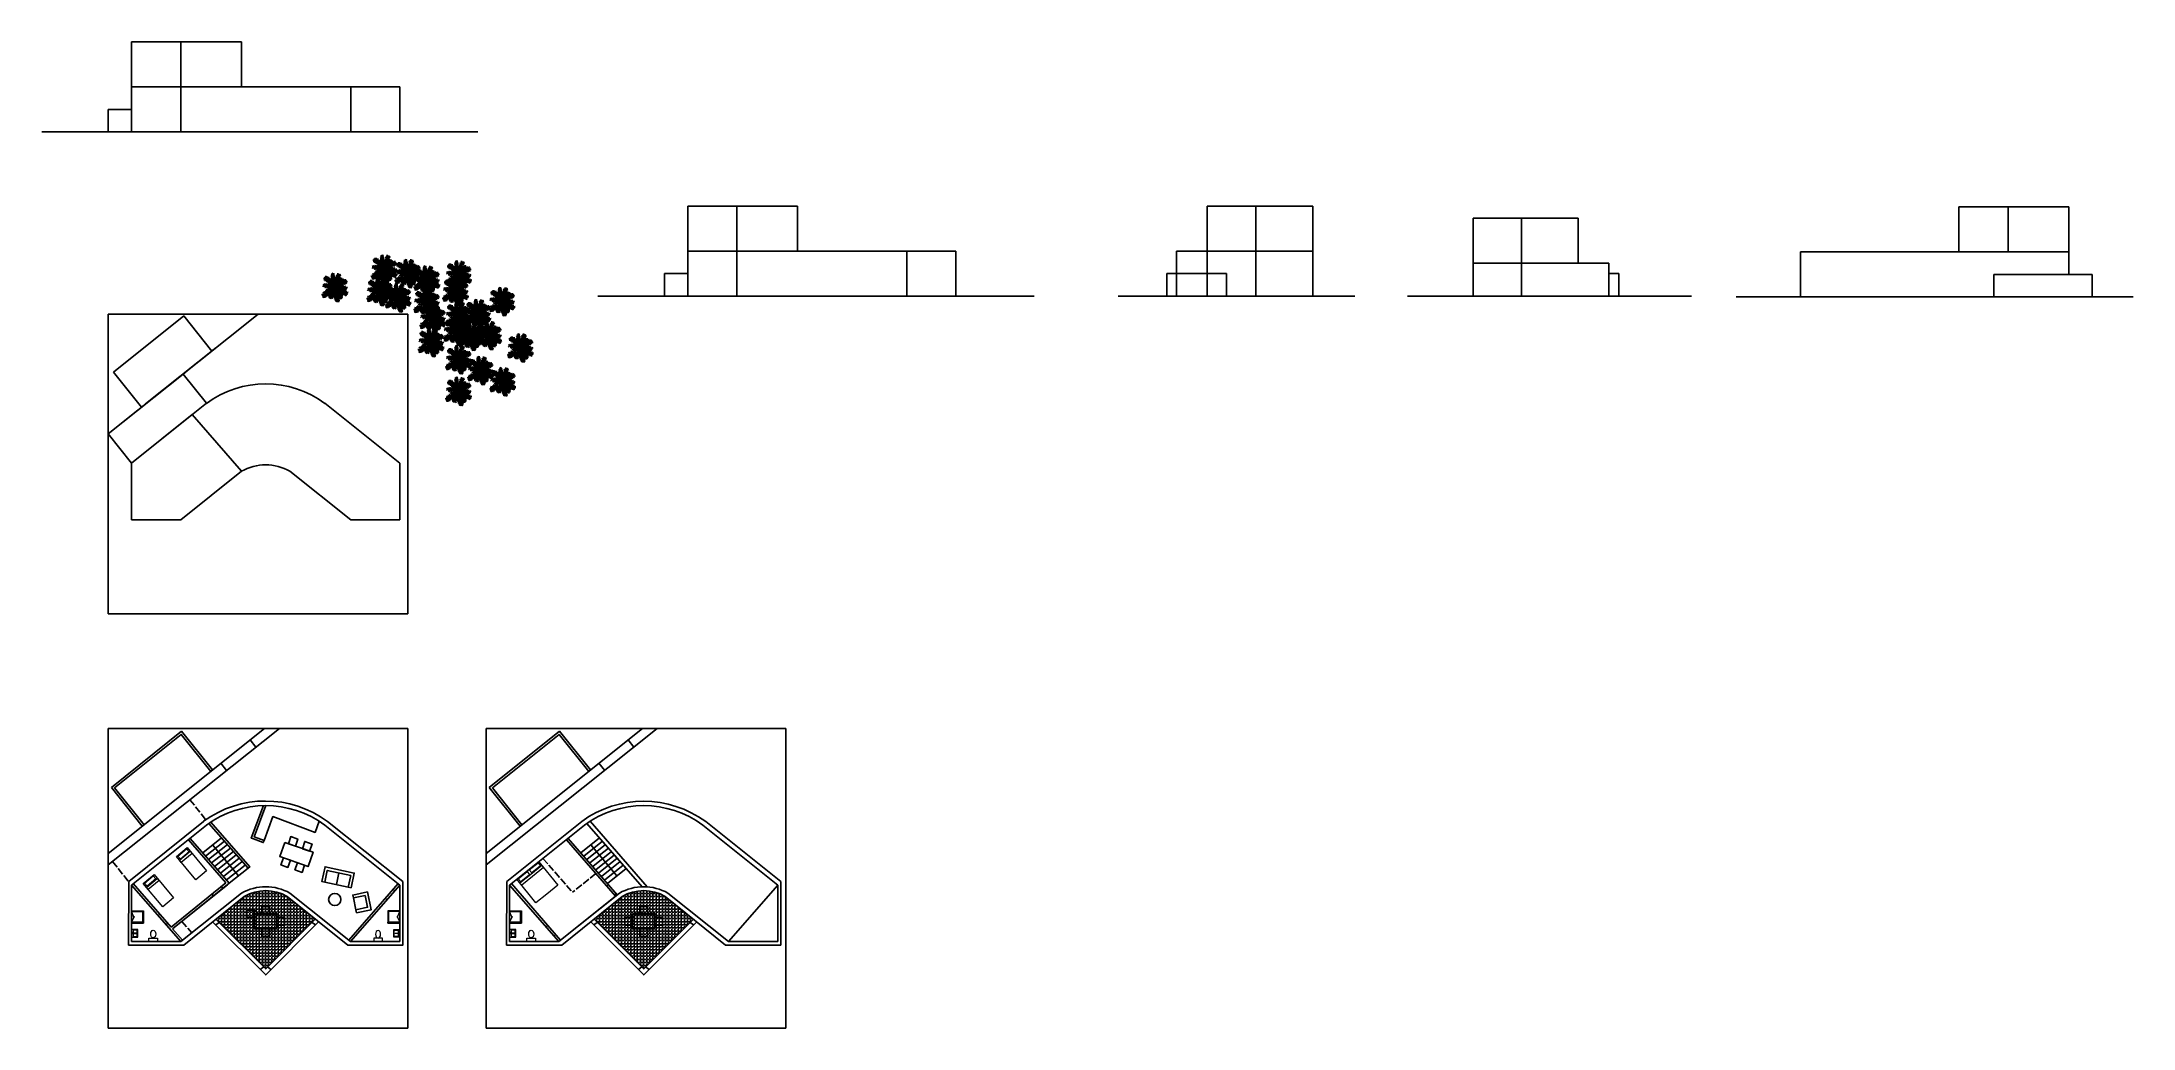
# Model space of a CAD drawing. Header units: millimetres. Extents: x 1056 to 15011, y -2521 to 4060.
import ezdxf

# ---------------------------------------------------------------- set-up
doc = ezdxf.new("R2010")
doc.units = ezdxf.units.MM
doc.linetypes.add('ACAD_ISO02W100', pattern=[15, 12, -3])

# ---------------------------------------------------------------- blocks, each defined once
blk = doc.blocks.new('JEF', base_point=(7.91, 19.88))
for p, q in [((7.12, 24.28), (6.51, 24.47)), ((7.23, 23.83), (6.56, 24.37)), ((7.22, 24.43), (6.62, 23.81)), ((7.27, 24.18), (6.9, 24.98)), ((7.23, 23.72), (6.91, 24.53)), ((7.12, 24.08), (7.77, 24.29)), ((7.17, 24.08), (7.61, 24.74)), ((7.18, 23.67), (7.21, 24.68)), ((7.22, 24.33), (7.63, 23.68)), ((7.32, 24.33), (7.36, 24.94)), ((8.86, 22.69), (8.68, 24.25)), ((9.19, 24.01), (8.68, 24.2)), ((9.12, 24.87), (8.86, 22.69)), ((8.93, 24.61), (9.34, 23.91)), ((9.19, 23.76), (9.12, 24.87)), ((9.34, 24.01), (9.28, 24.62)), ((9.29, 24.11), (9.78, 24.53)), ((9.29, 23.91), (10.19, 24.38)), ((9.34, 24.06), (9.88, 24.58)), ((3.93, 16.56), (2.82, 16.69)), ((3.63, 16.15), (3.07, 16.39)), ((3.58, 16.15), (3.08, 16.14)), ((4.17, 16.87), (3.16, 17)), ((3.88, 16.26), (3.17, 16.7)), ((4.62, 17.18), (3.26, 17.56)), ((3.81, 20.24), (3.27, 19.67)), ((7.65, 19.75), (3.29, 15.79)), ((3.31, 20.18), (4.47, 20.1)), ((3.93, 16.21), (3.37, 16.85)), ((3.63, 16.2), (3.39, 15.44)), ((3.92, 20.09), (3.5, 20.79)), ((4.47, 22.82), (3.51, 22.85)), ((3.58, 16.15), (3.77, 16.71)), ((4.14, 16.21), (3.63, 16.15)), ((3.63, 16.2), (3.85, 15.5)), ((5.09, 22.38), (3.67, 22.35)), ((3.81, 23.21), (4.62, 22.92)), ((4.67, 20.15), (3.81, 20.24)), ((4.52, 20.1), (3.82, 19.83)), ((3.83, 16.21), (4.22, 17.07)), ((3.83, 16.21), (4.74, 16.47)), ((4.57, 20.25), (3.85, 20.74)), ((3.86, 17.72), (5.07, 17.64)), ((4.42, 22.87), (3.92, 22.61)), ((4.87, 20.1), (3.98, 19.38)), ((4.18, 16.61), (4, 15.45)), ((5.39, 22.18), (4.08, 21.96)), ((4.08, 19.49), (4.72, 20.1)), ((4.42, 22.92), (4.11, 23.52)), ((4.62, 20.15), (4.16, 20.55)), ((4.37, 22.92), (4.23, 22.31)), ((5.32, 17.89), (4.25, 18.18)), ((5.13, 20.11), (4.26, 20.75)), ((4.62, 20.05), (4.26, 20.75)), ((5.38, 20.11), (4.39, 19.19)), ((4.77, 20.25), (4.41, 20.8)), ((4.42, 22.92), (4.78, 22.37)), ((4.47, 22.82), (4.51, 23.83)), ((4.47, 22.92), (4.97, 23.03)), ((4.47, 22.87), (4.93, 22.68)), ((6.41, 21.39), (4.47, 22.77)), ((4.48, 16.92), (4.5, 15.61)), ((4.54, 21.71), (5.9, 21.74)), ((4.62, 22.92), (4.58, 22.32)), ((4.62, 22.92), (5.27, 23.14)), ((4.62, 20.15), (4.91, 20.91)), ((7.75, 19.85), (4.62, 20.15)), ((4.63, 19.85), (4.73, 19.55)), ((5.86, 18.26), (4.64, 18.79)), ((4.67, 20.2), (5.22, 20.26)), ((4.67, 20.15), (4.69, 19.35)), ((4.71, 20.81), (5.63, 20.12)), ((4.72, 22.92), (5.23, 22.63)), ((4.72, 20.1), (5.07, 20.66)), ((4.72, 20.2), (5.13, 19.71)), ((4.83, 22.62), (4.81, 23.78)), ((4.82, 17.33), (4.9, 15.97)), ((5.58, 20.07), (4.99, 19.2)), ((6.21, 18.57), (5.04, 19.1)), ((6.36, 21.29), (5.1, 21.42)), ((5.3, 16.18), (5.12, 17.64)), ((5.14, 22.33), (5.17, 23.54)), ((6.14, 19.87), (5.21, 20.92)), ((5.36, 21.07), (6.72, 21.04)), ((6.89, 17.22), (5.39, 16.28)), ((6.7, 16.71), (5.45, 15.93)), ((5.49, 22.03), (5.52, 23.54)), ((6.55, 16.35), (5.51, 15.53)), ((5.52, 18), (5.64, 16.69)), ((6.13, 20.03), (5.6, 19.16)), ((5.66, 20.98), (6.54, 19.98)), ((6.71, 19.03), (5.69, 19.31)), ((5.79, 16.9), (7.08, 17.72)), ((6.49, 19.88), (5.9, 19.06)), ((5.92, 20.63), (7.34, 20.5)), ((6, 21.74), (5.93, 23.05)), ((6.14, 17.05), (5.96, 18.31)), ((6.46, 15.65), (6, 16.34)), ((7.28, 18.23), (6.13, 17.56)), ((6.99, 19.89), (6.32, 20.73)), ((7.3, 22.47), (6.33, 23.1)), ((6.89, 19.89), (6.35, 19.02)), ((7.06, 19.29), (6.35, 19.53)), ((6.36, 21.39), (6.39, 22.75)), ((7.19, 22.82), (6.37, 23.56)), ((6.41, 15.7), (6.4, 16.35)), ((7.85, 19.96), (6.41, 21.39)), ((6.41, 15.7), (7.85, 19.96)), ((7.42, 18.74), (6.42, 18.02)), ((6.46, 15.75), (7.16, 16.37)), ((6.47, 24.06), (7.19, 23.17)), ((7.46, 22.01), (6.54, 22.55)), ((7.42, 21.66), (6.55, 22.2)), ((7.6, 19.8), (6.59, 19.78)), ((6.65, 16.66), (7.22, 15.56)), ((6.66, 18.98), (6.73, 17.72)), ((7.52, 21.26), (6.71, 21.75)), ((7.25, 19.94), (6.71, 18.88)), ((7.46, 19.14), (6.72, 18.52)), ((6.78, 20.59), (7.5, 19.9)), ((6.82, 21.05), (6.9, 22.41)), ((6.85, 16.91), (7.32, 15.91)), ((7.53, 20.81), (6.87, 21.25)), ((6.98, 17.92), (7.06, 19.29)), ((7.18, 23.72), (7.04, 23.22)), ((7.41, 16.27), (7.04, 17.57)), ((7.18, 23.62), (7.62, 24.18)), ((7.8, 19.9), (7.18, 23.72)), ((7.18, 20.65), (7.26, 21.81)), ((7.18, 17.78), (7.66, 16.63)), ((7.25, 22.77), (7.68, 24.03)), ((7.74, 23.38), (7.3, 22.36)), ((7.3, 19.54), (7.32, 18.48)), ((7.98, 18.29), (7.34, 17.33)), ((7.38, 18.23), (7.65, 17.18)), ((7.4, 22.37), (7.84, 23.18)), ((7.9, 22.98), (7.41, 21.76)), ((7.99, 17.69), (7.45, 16.72)), ((8.2, 17.34), (7.46, 16.17)), ((7.47, 18.64), (7.79, 17.59)), ((8.26, 16.84), (7.47, 15.61)), ((7.5, 19.8), (7.62, 18.94)), ((7.53, 21.11), (7.96, 22.17)), ((7.92, 18.95), (7.53, 18.03)), ((7.54, 20.35), (7.57, 21.41)), ((7.57, 21.66), (7.96, 22.43)), ((7.63, 24.03), (7.74, 23.38)), ((7.68, 24.03), (7.63, 24.03)), ((7.64, 20.46), (8.07, 21.52)), ((7.68, 15.22), (8.37, 16.39)), ((7.7, 19.65), (12.15, 21.69)), ((7.72, 21.67), (7.84, 20.31)), ((7.75, 19.9), (10.48, 22.42)), ((7.75, 19.7), (7.86, 19.1)), ((7.8, 20.16), (9.24, 24.06)), ((7.8, 19.8), (11.85, 19.02)), ((7.8, 19.75), (10.09, 15.86)), ((12.49, 16.96), (7.85, 19.75)), ((8.04, 20.82), (7.86, 22.22)), ((7.86, 19.15), (8.95, 14.48)), ((7.86, 19.1), (7.86, 19.15)), ((7.89, 20.26), (8.59, 20.77)), ((8.18, 21.37), (7.91, 21.97)), ((8.02, 18.65), (8.9, 17.81)), ((8.03, 20.97), (9.13, 21.54)), ((8.09, 18.04), (8.91, 17.15)), ((8.62, 22.14), (8.15, 22.93)), ((8.15, 22.73), (8.43, 21.53)), ((8.2, 20.01), (9.32, 19.68)), ((8.21, 19.61), (8.9, 20.18)), ((8.24, 20.42), (8.48, 21.38)), ((8.24, 20.52), (9.45, 20.54)), ((9.17, 16.5), (8.25, 17.34)), ((8.27, 19.11), (8.34, 18.15)), ((8.31, 16.69), (9.28, 15.8)), ((8.36, 19.51), (9.46, 20.24)), ((8.38, 21.48), (9.33, 22)), ((8.52, 22.08), (8.44, 23.44)), ((8.44, 17.65), (8.53, 18.41)), ((8.5, 20.07), (9.04, 21.03)), ((8.52, 22.13), (9.37, 22.15)), ((8.53, 24.05), (8.81, 22.79)), ((8.53, 18.51), (9.34, 18.47)), ((8.88, 21.79), (8.59, 20.88)), ((8.69, 18.11), (8.6, 17.25)), ((9.29, 24.01), (8.64, 23.75)), ((8.65, 20.12), (9.92, 19.84)), ((9.62, 22.56), (8.66, 22.44)), ((8.67, 19.31), (9.04, 18.01)), ((8.74, 20.83), (9.8, 21.1)), ((8.74, 18.26), (9.9, 18.18)), ((8.75, 20.22), (9.29, 21.04)), ((9.29, 23.96), (8.79, 23.85)), ((8.82, 19.47), (9.54, 18.67)), ((9.29, 23.91), (8.84, 23.6)), ((8.87, 16.4), (9, 17.61)), ((8.91, 22.9), (10.05, 23.52)), ((8.92, 19.52), (10.01, 20.25)), ((8.95, 17.81), (10.1, 17.88)), ((9.41, 16.96), (9.03, 15.79)), ((9.04, 21.14), (9.17, 22.15)), ((9.08, 19.02), (10.08, 19.04)), ((10.25, 24.08), (9.1, 23.45)), ((9.1, 17.51), (10.26, 17.43)), ((9.14, 24.16), (9.65, 23.41)), ((9.45, 17.97), (9.18, 18.87)), ((9.24, 24.01), (9.5, 23.41)), ((9.24, 21.29), (10.44, 21.66)), ((9.25, 20.53), (9.54, 21.4)), ((9.25, 20.43), (10.57, 20.05)), ((9.29, 23.91), (9.8, 23.92)), ((9.29, 23.86), (9.35, 23.31)), ((9.29, 15.19), (9.62, 16.66)), ((9.66, 22.86), (9.38, 21.54)), ((9.41, 17.11), (10.62, 17.13)), ((9.42, 19.38), (9.89, 18.43)), ((10.52, 20.15), (9.47, 19.33)), ((9.48, 18.77), (10.49, 18.79)), ((9.52, 16.96), (10.73, 16.78)), ((9.55, 20.59), (10.09, 21.71)), ((9.62, 22.56), (9.62, 22.56)), ((9.68, 21.75), (11.19, 22.18)), ((9.7, 17.87), (9.69, 18.53)), ((9.72, 16.51), (11.04, 16.43)), ((9.73, 21.85), (9.96, 22.97)), ((9.79, 18.43), (10.85, 18.5)), ((9.85, 20.65), (10.92, 20.26)), ((10.48, 22.47), (9.87, 22.51)), ((9.87, 19.44), (10.25, 18.18)), ((10.43, 22.47), (9.88, 22.06)), ((10.94, 16.08), (9.88, 16.36)), ((9.93, 19.39), (11.07, 20.26)), ((10.03, 22.06), (10.26, 23.07)), ((10.11, 17.27), (10.05, 18.28)), ((10.53, 22.47), (10.06, 22.97)), ((10.1, 20.8), (11.27, 20.47)), ((10.43, 22.52), (10.13, 21.91)), ((10.13, 19.34), (10.65, 18.24)), ((10.15, 20.85), (10.69, 21.92)), ((10.44, 15.72), (10.23, 16.47)), ((10.24, 15.61), (10.84, 16.23)), ((10.28, 22.27), (10.67, 23.13)), ((10.38, 22.27), (11.43, 22.59)), ((10.38, 22.47), (10.39, 21.81)), ((10.4, 18.09), (11.61, 18.16)), ((10.5, 21.06), (11.14, 22.18)), ((10.51, 17.99), (10.52, 17.18)), ((10.53, 22.27), (10.52, 23.13)), ((10.53, 19.35), (11.58, 20.07)), ((10.68, 19.25), (11.11, 18.15)), ((11.14, 22.13), (10.75, 21.07)), ((10.88, 16.63), (10.76, 17.89)), ((10.8, 21.02), (12.02, 20.58)), ((11.05, 21.32), (11.58, 22.54)), ((11.06, 17.79), (12.42, 17.92)), ((11.09, 19.26), (11.46, 18.36)), ((11.8, 21.59), (11.15, 21.68)), ((11.19, 19.11), (12.08, 19.98)), ((11.27, 17.7), (11.39, 16.44)), ((11.29, 19.06), (11.85, 18.97)), ((11.35, 21.38), (12.22, 20.99)), ((12, 19.07), (11.35, 18.66)), ((11.44, 22.19), (11.95, 21.64)), ((12.1, 19.17), (11.44, 19.51)), ((11.8, 18.97), (11.44, 19.31)), ((12.1, 21.69), (11.45, 21.73)), ((11.46, 20.83), (11.8, 21.59)), ((11.49, 19.06), (11.91, 18.16)), ((11.67, 17.45), (11.75, 16.24)), ((11.8, 19.02), (11.68, 19.77)), ((11.75, 19.02), (11.71, 18.46)), ((11.75, 21.59), (12.04, 22.65)), ((11.75, 21.59), (12.51, 21.2)), ((11.75, 21.59), (11.96, 20.99)), ((11.75, 18.97), (12.65, 19.13)), ((11.75, 19.12), (11.91, 18.36)), ((12.4, 18.93), (11.75, 19.12)), ((11.8, 19.07), (12.8, 19.54)), ((11.83, 17.41), (13.03, 17.53)), ((11.85, 21.59), (12.22, 20.99)), ((11.85, 18.87), (12.14, 19.63)), ((11.85, 19.07), (12.06, 18.27)), ((12.69, 17.02), (11.89, 16.85)), ((11.9, 19.02), (12.46, 18.53)), ((11.93, 17.26), (12.69, 16.87)), ((11.93, 17.26), (12.3, 16.1)), ((12.64, 16.97), (11.94, 16.4)), ((12, 21.54), (12.71, 21.81)), ((12, 21.64), (12.81, 21.5)), ((12.05, 21.69), (12.45, 22.25)), ((12.1, 21.69), (12.29, 22.25)), ((12.54, 17.01), (12.13, 17.41)), ((12.51, 21.2), (12.17, 20.89)), ((12.29, 17.01), (12.58, 17.62)), ((12.49, 16.96), (12.32, 17.82)), ((12.39, 17.11), (12.99, 17.27)), ((12.39, 17.06), (12.7, 16.66)), ((12.39, 17.01), (12.55, 16.56)), ((3.53, 16.1), (3.6, 15.39)), ((3.63, 16.1), (4.4, 15.66)), ((3.73, 16.1), (4.64, 16.02)), ((6.57, 15.65), (5.8, 16.09)), ((6.46, 15.8), (5.81, 15.64)), ((6.46, 15.65), (6.02, 15.03)), ((6.51, 15.85), (6.73, 15.1)), ((6.56, 15.7), (7.06, 15.96)), ((7.08, 15), (6.61, 16)), ((6.66, 15.8), (6.97, 15.4)), ((8.53, 15.83), (7.84, 14.76)), ((8.1, 14.27), (8.74, 15.39)), ((8.8, 14.73), (8.31, 13.82)), ((9.21, 14.23), (8.5, 14.68)), ((8.5, 14.27), (9.11, 14.08)), ((8.57, 15.99), (9.65, 15.1)), ((8.9, 14.43), (8.77, 13.77)), ((9.81, 14.4), (8.84, 15.19)), ((8.9, 14.48), (9.72, 13.99)), ((8.91, 14.23), (9.5, 14.84)), ((9.01, 14.33), (9.07, 13.78)), ((9.01, 14.13), (9.47, 13.89)), ((9.16, 14.13), (9.1, 14.94)), ((9.11, 14.28), (9.66, 14.44)), ((9.47, 13.89), (9.11, 14.28)), ((9.5, 14.84), (9.21, 14.23)), ((10.24, 15.66), (9.69, 15.75)), ((9.93, 16.06), (9.8, 14.95)), ((10.39, 15.67), (10.05, 15.31)), ((10.09, 15.81), (10.56, 15.06)), ((10.14, 15.81), (11, 15.63)), ((10.14, 15.81), (10.9, 15.52)), ((10.14, 15.66), (10.26, 14.91))]:
    blk.add_line(p, q)
blk = doc.blocks.new('A$C78D24237')
blk.add_blockref('JEF', (0, 0))

msp = doc.modelspace()

# ---------------------------------------------------------------- hatches: boundary and pattern name
h = msp.add_hatch()
h.set_pattern_fill('ANGLE', color=256, scale=3)
h.set_pattern_definition([(0, (-2522.6, -50), (0, 20.955), [15.24, -5.715]), (90, (-2522.6, -50), (-20.955, 1e-15), [15.24, -5.715])])
h.paths.add_polyline_path([(2407, -1643), (2218, -1793), (2550, -2125), (2881, -1793), (2693, -1643, 0.274982)])
h.paths.add_polyline_path([(2525, -1758), (2525, -1708), (2575, -1708), (2575, -1758), (2625, -1758), (2625, -1783), (2675, -1783), (2675, -1833), (2625, -1833), (2625, -1858), (2575, -1858), (2575, -1908), (2525, -1908), (2525, -1858), (2475, -1858), (2475, -1833), (2425, -1833), (2425, -1783), (2475, -1783), (2475, -1758)], flags=16)
h.paths.add_polyline_path([(2475, -1758), (2475, -1858), (2625, -1858), (2625, -1758)], flags=0)
h = msp.add_hatch()
h.set_pattern_fill('ANGLE', color=256, scale=3)
h.set_pattern_definition([(0, (0, -50), (0, 20.955), [15.24, -5.715]), (90, (0, -50), (-20.955, 1e-15), [15.24, -5.715])])
h.paths.add_polyline_path([(4929, -1643), (4741, -1793), (5072, -2125), (5404, -1793), (5215, -1643, 0.274982)])
h.paths.add_polyline_path([(5047, -1758), (5047, -1708), (5097, -1708), (5097, -1758), (5147, -1758), (5147, -1783), (5197, -1783), (5197, -1833), (5147, -1833), (5147, -1858), (5097, -1858), (5097, -1908), (5047, -1908), (5047, -1858), (4997, -1858), (4997, -1833), (4947, -1833), (4947, -1783), (4997, -1783), (4997, -1758)], flags=16)
h.paths.add_polyline_path([(4997, -1758), (4997, -1858), (5147, -1858), (5147, -1758)], flags=0)
h = msp.add_hatch()
h.set_pattern_fill('ANGLE', color=256, scale=3)
h.set_pattern_definition([(0, (-2522.6, -50), (0, 20.955), [15.24, -5.715]), (90, (-2522.6, -50), (-20.955, 1e-15), [15.24, -5.715])])
h.paths.add_polyline_path([(2625, -1858), (2625, -1758), (2475, -1758), (2475, -1858)])
h.paths.add_polyline_path([(2475, -1783), (2425, -1783), (2425, -1833), (2475, -1833)])
h.paths.add_polyline_path([(2575, -1758), (2575, -1708), (2525, -1708), (2525, -1758)])
h.paths.add_polyline_path([(2675, -1783), (2625, -1783), (2625, -1833), (2675, -1833)])
h.paths.add_polyline_path([(2575, -1858), (2525, -1858), (2525, -1908), (2575, -1908)])
h = msp.add_hatch()
h.set_pattern_fill('ANGLE', color=256, scale=3)
h.set_pattern_definition([(0, (0, -50), (0, 20.955), [15.24, -5.715]), (90, (0, -50), (-20.955, 1e-15), [15.24, -5.715])])
h.paths.add_polyline_path([(5147, -1858), (5147, -1758), (4997, -1758), (4997, -1858)])
h.paths.add_polyline_path([(4947, -1833), (4997, -1833), (4997, -1783), (4947, -1783)])
h.paths.add_polyline_path([(5097, -1758), (5097, -1708), (5047, -1708), (5047, -1758)])
h.paths.add_polyline_path([(5197, -1783), (5147, -1783), (5147, -1833), (5197, -1833)])
h.paths.add_polyline_path([(5097, -1858), (5047, -1858), (5047, -1908), (5097, -1908)])

# ---------------------------------------------------------------- linework, layer by layer
for p, q in [((2388, 4060), (1655, 4060)), ((1655, 4060), (1655, 3760)), ((1983, 3460), (1983, 4060)), ((2388, 3760), (2388, 4060)), ((1655, 3460), (1655, 3760)), ((1655, 3760), (3445, 3760)), ((3117, 3460), (3117, 3760)), ((3445, 3760), (3445, 3460)), ((1499, 3460), (1499, 3610)), ((1499, 3610), (1655, 3610)), ((1499, 3460), (1056, 3460)), ((1499, 3460), (3445, 3460)), ((3445, 3460), (3966, 3460)), ((6099, 2964), (5366, 2964)), ((5366, 2964), (5366, 2664)), ((5694, 2364), (5694, 2964)), ((6099, 2664), (6099, 2964)), ((8833, 2664), (8833, 2964)), ((8833, 2964), (9538, 2964)), ((9157, 2364), (9157, 2964)), ((9538, 2964), (9538, 2364)), ((13848, 2659), (13848, 2959)), ((13848, 2959), (14581, 2959)), ((14176, 2959), (14176, 2659)), ((14581, 2959), (14581, 2509)), ((11307, 2884), (10608, 2884)), ((10608, 2884), (10608, 2584)), ((10930, 2884), (10930, 2364)), ((11307, 2584), (11307, 2884)), ((5366, 2364), (5366, 2664)), ((5366, 2664), (7156, 2664)), ((6828, 2364), (6828, 2664)), ((7156, 2664), (7156, 2364)), ((9537, 2664), (8627, 2664)), ((8627, 2664), (8627, 2364)), ((8833, 2664), (8833, 2364)), ((9537, 2364), (9537, 2664)), ((12791, 2359), (12791, 2659)), ((12791, 2659), (14581, 2659)), ((5210, 2364), (5210, 2514)), ((5210, 2514), (5366, 2514)), ((8562, 2364), (8562, 2514)), ((8962, 2514), (8562, 2514)), ((8962, 2364), (8962, 2514)), ((10608, 2364), (10608, 2584)), ((10608, 2584), (11513, 2584)), ((11513, 2584), (11513, 2364)), ((11579, 2514), (11513, 2514)), ((11579, 2364), (11579, 2514)), ((14081, 2359), (14081, 2509)), ((14081, 2509), (14737, 2509)), ((14737, 2509), (14737, 2359)), ((1499, 2244), (3499, 2244)), ((1499, 244), (1499, 2244)), ((1499, 2244), (1499, 1444)), ((1499, 1444), (2499, 2244)), ((3499, 2244), (3499, 244)), ((5210, 2364), (4767, 2364)), ((5210, 2364), (7156, 2364)), ((7156, 2364), (7677, 2364)), ((8238, 2364), (9817, 2364)), ((10169, 2364), (12063, 2364)), ((12361, 2359), (15011, 2359)), ((1534, 1857), (2003, 2232)), ((2003, 2232), (2190, 1997)), ((2217, 2019), (1749, 1644)), ((1499, 1444), (1999, 1844)), ((1722, 1622), (1534, 1857)), ((1999, 1844), (2077, 1907)), ((1999, 1844), (2155, 1649)), ((2155, 1649), (1655, 1249)), ((1655, 1249), (2060, 1573)), ((2060, 1573), (2388, 1195)), ((2945, 1649), (3445, 1249)), ((1499, 1444), (1655, 1249)), ((1655, 1249), (1655, 872)), ((2388, 1195), (1983, 872)), ((2712, 1195), (3117, 872)), ((3445, 1249), (3445, 872)), ((1655, 872), (1983, 872)), ((3445, 872), (3117, 872)), ((3499, 244), (1499, 244)), ((1499, -521), (3499, -521)), ((1499, -2521), (1499, -521)), ((1499, -521), (1499, -1321)), ((1499, -1355), (2541, -521)), ((1499, -1431), (2641, -521)), ((1520, -915), (1988, -540)), ((1988, -540), (2195, -798)), ((3499, -521), (3499, -2521)), ((4021, -521), (6021, -521)), ((4021, -2521), (4021, -521)), ((4021, -521), (4021, -1321)), ((4021, -1355), (5064, -521)), ((4021, -1431), (5163, -521)), ((4042, -915), (4511, -540)), ((4511, -540), (4717, -798)), ((6021, -521), (6021, -2521)), ((2446, -597), (2485, -645)), ((4969, -597), (5007, -645)), ((2251, -753), (2289, -801)), ((4773, -753), (4812, -801)), ((1726, -1173), (1520, -915)), ((4248, -1173), (4042, -915)), ((2155, -1166), (1655, -1566)), ((2130, -1351), (2255, -1251)), ((2432, -1454), (2171, -1154)), ((2945, -1166), (3445, -1566)), ((4677, -1166), (4177, -1566)), ((4896, -1631), (4568, -1254)), ((4653, -1351), (4778, -1251)), ((4693, -1154), (5061, -1577)), ((4714, -1140), (5095, -1578)), ((5467, -1166), (5967, -1566)), ((2285, -1552), (2034, -1263)), ((2149, -1373), (2274, -1273)), ((2169, -1396), (2294, -1296)), ((2169, -1396), (2294, -1296)), ((2189, -1418), (2314, -1319)), ((2369, -1504), (2196, -1297)), ((2208, -1441), (2334, -1341)), ((2208, -1441), (2334, -1341)), ((2228, -1464), (2353, -1364)), ((2248, -1486), (2373, -1387)), ((2248, -1486), (2373, -1387)), ((4885, -1640), (4556, -1263)), ((4673, -1373), (4798, -1273)), ((4673, -1373), (4798, -1273)), ((4693, -1396), (4818, -1296)), ((4693, -1396), (4818, -1296)), ((4693, -1396), (4818, -1296)), ((4712, -1418), (4837, -1319)), ((4893, -1504), (4720, -1297)), ((4732, -1441), (4857, -1341)), ((4732, -1441), (4857, -1341)), ((4752, -1464), (4877, -1364)), ((4771, -1486), (4896, -1387)), ((4771, -1486), (4896, -1387)), ((2268, -1509), (2393, -1409)), ((2287, -1532), (2412, -1432)), ((2307, -1554), (2432, -1454)), ((3022, -1563), (3039, -1485)), ((4791, -1509), (4916, -1409)), ((4811, -1532), (4936, -1432)), ((1655, -1566), (1655, -1942)), ((1655, -1566), (1983, -1943)), ((1919, -1847), (1666, -1556)), ((1919, -1847), (2285, -1552)), ((2388, -1619), (1983, -1943)), ((2711, -1619), (3116, -1943)), ((3101, -1580), (2944, -1546)), ((3105, -1934), (3433, -1556)), ((3116, -1943), (3445, -1566)), ((3152, -1731), (3135, -1652)), ((3445, -1566), (3445, -1943)), ((4177, -1566), (4177, -1942)), ((4177, -1566), (4506, -1943)), ((4189, -1556), (4517, -1934)), ((4911, -1619), (4506, -1943)), ((4506, -1943), (4896, -1631)), ((5234, -1619), (5639, -1943)), ((5639, -1943), (5967, -1566)), ((5967, -1566), (5967, -1943)), ((1729, -1814), (1655, -1814)), ((4251, -1814), (4177, -1814)), ((1655, -1885), (1655, -1834)), ((1655, -1942), (1983, -1943)), ((1995, -1934), (1929, -1858)), ((2217, -1832), (2240, -1815)), ((2860, -1815), (2882, -1832)), ((3445, -1943), (3116, -1943)), ((3371, -1814), (3445, -1814)), ((4177, -1942), (4506, -1943)), ((4740, -1832), (4762, -1815)), ((5382, -1815), (5405, -1832)), ((5967, -1943), (5639, -1943)), ((2514, -2129), (2537, -2112)), ((2563, -2112), (2585, -2129)), ((5037, -2129), (5059, -2112)), ((5085, -2112), (5108, -2129)), ((3499, -2521), (1499, -2521)), ((6021, -2521), (4021, -2521))]:
    msp.add_line(p, q)
at = {"linetype": 'ACAD_ISO02W100', "ltscale": 4}
for p, q in [((2044, -996), (2151, -1130)), ((4400, -1388), (4597, -1614)), ((1528, -1408), (1636, -1544)), ((1991, -1808), (2057, -1884))]:
    msp.add_line(p, q, dxfattribs=at)
at = {"color": 7, "lineweight": 5}
for p, q in [((4226, -1527), (4299, -1468)), ((4353, -1684), (4226, -1527)), ((4246, -1552), (4319, -1493)), ((4331, -1508), (4259, -1567)), ((4299, -1468), (4372, -1410)), ((4319, -1493), (4392, -1434)), ((4404, -1449), (4331, -1508)), ((4372, -1410), (4499, -1567)), ((4393, -1436), (4405, -1451)), ((4426, -1626), (4353, -1684)), ((4499, -1567), (4426, -1626)), ((1655, -1738), (1734, -1738)), ((1655, -1743), (1729, -1743)), ((1669, -1777), (1655, -1743)), ((1669, -1780), (1655, -1814)), ((1729, -1814), (1729, -1743)), ((1734, -1738), (1734, -1814)), ((3445, -1738), (3366, -1738)), ((3366, -1738), (3366, -1814)), ((3445, -1743), (3371, -1743)), ((3371, -1814), (3371, -1743)), ((3430, -1777), (3445, -1743)), ((3430, -1781), (3445, -1814)), ((4177, -1738), (4256, -1738)), ((4177, -1743), (4251, -1743)), ((4192, -1777), (4177, -1743)), ((4192, -1780), (4177, -1814)), ((4251, -1814), (4251, -1743)), ((4256, -1738), (4256, -1814)), ((1696, -1862), (1655, -1862)), ((1655, -1913), (1696, -1913)), ((1665, -1868), (1665, -1886)), ((1665, -1889), (1665, -1907)), ((1691, -1866), (1667, -1866)), ((1667, -1909), (1691, -1909)), ((1693, -1907), (1693, -1868)), ((1696, -1913), (1696, -1862)), ((3404, -1862), (3445, -1862)), ((3404, -1913), (3404, -1862)), ((3445, -1913), (3404, -1913)), ((3407, -1907), (3407, -1868)), ((3409, -1866), (3432, -1866)), ((3432, -1909), (3409, -1909)), ((3434, -1868), (3434, -1886)), ((3434, -1890), (3434, -1907)), ((4218, -1862), (4177, -1862)), ((4177, -1913), (4218, -1913)), ((4188, -1868), (4188, -1886)), ((4188, -1889), (4188, -1907)), ((4213, -1866), (4190, -1866)), ((4190, -1909), (4213, -1909)), ((4215, -1907), (4215, -1868)), ((4218, -1913), (4218, -1862))]:
    msp.add_line(p, q, dxfattribs=at)
for points in [[(1738, -1164), (1541, -918), (1986, -561), (2183, -807)], [(4260, -1164), (4063, -918), (4508, -561), (4705, -807)], [(2539, -1268), (2534, -1282), (2468, -1258), (2454, -1252), (2536, -1036)], [(2551, -1036), (2473, -1244), (2539, -1268), (2598, -1109), (2879, -1214), (2907, -1140)], [(1636, -1543), (1636, -1543), (2136, -1141), (2136, -1141)], [(2307, -1554), (2045, -1254)], [(2432, -1454), (2444, -1445), (2183, -1146)], [(2701, -1290), (2748, -1306), (2764, -1259), (2717, -1242), (2701, -1290)], [(2963, -1142), (2963, -1142), (3465, -1543), (3465, -1543)], [(4159, -1543), (4159, -1543), (4659, -1141), (4659, -1141)], [(4830, -1555), (4955, -1455), (4693, -1154)], [(5486, -1142), (5486, -1142), (5987, -1543), (5987, -1543)], [(2677, -1281), (2866, -1347), (2833, -1442), (2644, -1376), (2677, -1281)], [(2668, -1384), (2715, -1400), (2698, -1448), (2651, -1431), (2668, -1384)], [(2795, -1323), (2842, -1339), (2859, -1292), (2811, -1275), (2795, -1323)], [(2762, -1417), (2809, -1433), (2793, -1481), (2745, -1464), (2762, -1417)], [(3120, -1584), (3141, -1486), (2946, -1444), (2925, -1542), (2944, -1546), (2961, -1468), (3118, -1502), (3101, -1580), (3120, -1584)], [(1655, -1966), (1635, -1966), (1636, -1542)], [(1929, -1858), (2307, -1554)], [(1929, -1858), (2295, -1564)], [(2003, -1966), (2003, -1966), (2407, -1643), (2407, -1643)], [(2202, -1639), (2193, -1627)], [(2255, -1577), (2264, -1589)], [(2693, -1643), (2693, -1643), (3097, -1966), (3097, -1966)], [(3156, -1750), (3254, -1730), (3229, -1612), (3131, -1633), (3135, -1652), (3213, -1636), (3230, -1714), (3152, -1731), (3156, -1750)], [(3359, -1664), (3348, -1654)], [(3400, -1594), (3412, -1604)], [(3445, -1966), (3465, -1966), (3465, -1543)], [(4177, -1966), (4157, -1966), (4159, -1542)], [(4525, -1966), (4525, -1966), (4929, -1643), (4929, -1643)], [(4826, -1573), (4837, -1563)], [(4890, -1623), (4878, -1633)], [(5215, -1643), (5215, -1643), (5619, -1966), (5619, -1966)], [(5967, -1966), (5987, -1966), (5987, -1543)], [(1734, -1814), (1734, -1819), (1655, -1819)], [(1832, -1770), (1844, -1760)], [(2196, -1811), (2550, -2165), (2903, -1811)], [(2218, -1793), (2550, -2125), (2881, -1793)], [(4256, -1814), (4256, -1819), (4177, -1819)], [(4719, -1811), (5072, -2165), (5426, -1811)], [(4741, -1793), (5072, -2125), (5404, -1793)], [(1896, -1820), (1885, -1830)], [(3366, -1814), (3366, -1819), (3445, -1819)], [(4421, -1845), (4432, -1836)], [(4484, -1896), (4473, -1906)], [(2003, -1966), (1655, -1966), (1655, -1966)], [(3097, -1966), (3445, -1966), (3445, -1966)], [(4525, -1966), (4177, -1966), (4177, -1966)], [(5619, -1966), (5967, -1966), (5967, -1966)]]:
    msp.add_lwpolyline(points)
for points in [[(2026, -1316), (2156, -1471), (2084, -1531), (1954, -1375)], [(2022, -1323), (2039, -1344), (1981, -1392), (1964, -1372)], [(1987, -1415), (1975, -1400), (2047, -1340), (2059, -1355)], [(1805, -1496), (1935, -1652), (1863, -1712), (1733, -1556)], [(1800, -1505), (1817, -1525), (1759, -1573), (1742, -1553)], [(1766, -1596), (1754, -1581), (1826, -1521), (1838, -1536)], [(4294, -1476), (4310, -1497), (4252, -1544), (4235, -1524)], [(4367, -1417), (4384, -1438), (4325, -1485), (4308, -1464)], [(1685, -1888), (1685, -1886), (1661, -1885), (1661, -1889)], [(3414, -1889), (3414, -1887), (3439, -1886), (3439, -1890)], [(4208, -1888), (4208, -1886), (4183, -1885), (4183, -1889)]]:
    msp.add_lwpolyline(points, close=True, dxfattribs=at)
at = {"linetype": 'ACAD_ISO02W100', "ltscale": 4}
msp.add_lwpolyline([(4753, -1489), (4597, -1614)], dxfattribs=at)
at = {"color": 2}
for points in [[(2425, -1733), (2475, -1733), (2475, -1783), (2425, -1783), (2425, -1733)], [(2475, -1758), (2625, -1758), (2625, -1858), (2475, -1858), (2475, -1758)], [(2525, -1758), (2575, -1758), (2575, -1708), (2525, -1708), (2525, -1758)], [(2625, -1783), (2675, -1783), (2675, -1833), (2625, -1833), (2625, -1783)], [(4947, -1783), (4997, -1783), (4997, -1833), (4947, -1833), (4947, -1783)], [(4997, -1758), (5147, -1758), (5147, -1858), (4997, -1858), (4997, -1758)], [(5047, -1758), (5097, -1758), (5097, -1708), (5047, -1708), (5047, -1758)], [(5147, -1783), (5197, -1783), (5197, -1833), (5147, -1833), (5147, -1783)], [(2525, -1858), (2575, -1858), (2575, -1908), (2525, -1908), (2525, -1858)], [(5047, -1858), (5097, -1858), (5097, -1908), (5047, -1908), (5047, -1858)]]:
    msp.add_lwpolyline(points, dxfattribs=at)
at = {"color": 7, "lineweight": 5, "const_width": 0.51}
for points in [[(1658, -1875, 1), (1660, -1875, 1)], [(1659, -1878, 1), (1659, -1880, 1)], [(1658, -1896, 1), (1660, -1896, 1)], [(1659, -1899, 1), (1659, -1900, 1)], [(1661, -1878, 1), (1661, -1876, 1)], [(1661, -1899, 1), (1661, -1896, 1)], [(1663, -1875, -1), (1662, -1875, -1)], [(1662, -1878, -1), (1662, -1880, -1)], [(1663, -1896, -1), (1662, -1896, -1)], [(1662, -1899, -1), (1662, -1900, -1)], [(3436, -1876, 1), (3438, -1876, 1)], [(3437, -1879, 1), (3437, -1880, 1)], [(3436, -1896, 1), (3438, -1896, 1)], [(3437, -1899, 1), (3437, -1901, 1)], [(3439, -1879, -1), (3439, -1876, -1)], [(3439, -1899, -1), (3439, -1897, -1)], [(3441, -1876, -1), (3440, -1876, -1)], [(3441, -1879, -1), (3441, -1880, -1)], [(3441, -1896, -1), (3440, -1896, -1)], [(3441, -1899, -1), (3441, -1901, -1)], [(4181, -1875, 1), (4182, -1875, 1)], [(4181, -1878, 1), (4181, -1880, 1)], [(4181, -1896, 1), (4182, -1896, 1)], [(4181, -1899, 1), (4181, -1900, 1)], [(4183, -1878, 1), (4183, -1876, 1)], [(4183, -1899, 1), (4183, -1896, 1)], [(4186, -1875, -1), (4184, -1875, -1)], [(4185, -1878, -1), (4185, -1880, -1)], [(4186, -1896, -1), (4184, -1896, -1)], [(4185, -1899, -1), (4185, -1900, -1)]]:
    msp.add_lwpolyline(points, format="xyb", close=True, dxfattribs=at)
at = {"lineweight": 0}
for points in [[(1827, -1943), (1770, -1943), (1770, -1919), (1827, -1919)], [(3272, -1943), (3329, -1943), (3329, -1920), (3272, -1920)], [(4350, -1943), (4293, -1943), (4293, -1919), (4350, -1919)]]:
    msp.add_lwpolyline(points, close=True, dxfattribs=at)
msp.add_circle((3011, -1662), 41)
at = {"color": 7, "lineweight": 5}
for centre in [(1670, -1778), (3429, -1779), (4193, -1778)]:
    msp.add_circle(centre, 2.04, dxfattribs=at)
for centre, radius, start, end in [((2550, 1113), 665, 53.5976, 126.4024), ((2550, 911), 327, 60.3806, 119.6194), ((2548, -1700), 695, 53.3565, 126.3851), ((2550, -1701), 665, 53.5976, 126.4024), ((5071, -1709), 702, 53.7911, 125.9505), ((5072, -1701), 665, 53.5976, 126.4024), ((2550, -1904), 327, 60.3806, 119.6194), ((2550, -1883), 280, 59.2479, 120.749), ((5072, -1904), 327, 60.3806, 119.6194), ((5072, -1883), 280, 59.2479, 120.749)]:
    msp.add_arc(centre, radius, start, end)
for centre, start, end in [((1667, -1868), 90, 180), ((1667, -1907), 180, 270), ((1691, -1868), 0, 90), ((1691, -1907), 270, 0), ((3409, -1868), 90, 180), ((3409, -1907), 180, 270), ((3432, -1868), 0, 90), ((3432, -1907), 270, 0), ((4190, -1868), 90, 180), ((4190, -1907), 180, 270), ((4213, -1868), 0, 90), ((4213, -1907), 270, 0)]:
    msp.add_arc(centre, 2.04, start, end, dxfattribs=at)
at = {"lineweight": 0}
for centre in [(1800, -1893), (4322, -1893)]:
    msp.add_ellipse(centre, major_axis=(0, 25.6), ratio=0.656103, dxfattribs=at)
at = {"lineweight": 0, "extrusion": (0, 0, -1)}
msp.add_ellipse((3300, -1894), major_axis=(0, 25.6), ratio=0.656103, dxfattribs=at)

# ---------------------------------------------------------------- block references
at = {"xscale": 17.30510722351347, "yscale": 17.30510722351347, "zscale": 17.30510722351347}
for p in [(3011, 2430), (3340, 2552), (3497, 2523), (3625, 2479), (3836, 2513), (3310, 2403), (3433, 2361), (3624, 2329), (3816, 2405), (4126, 2336), (3664, 2223), (3836, 2240), (3965, 2256), (3653, 2063), (3822, 2138), (3921, 2104), (4038, 2110), (4249, 2027), (3836, 1948), (3983, 1875), (3836, 1737), (4131, 1801)]:
    msp.add_blockref('A$C78D24237', p, dxfattribs=at)

doc.saveas('drawing.dxf')
